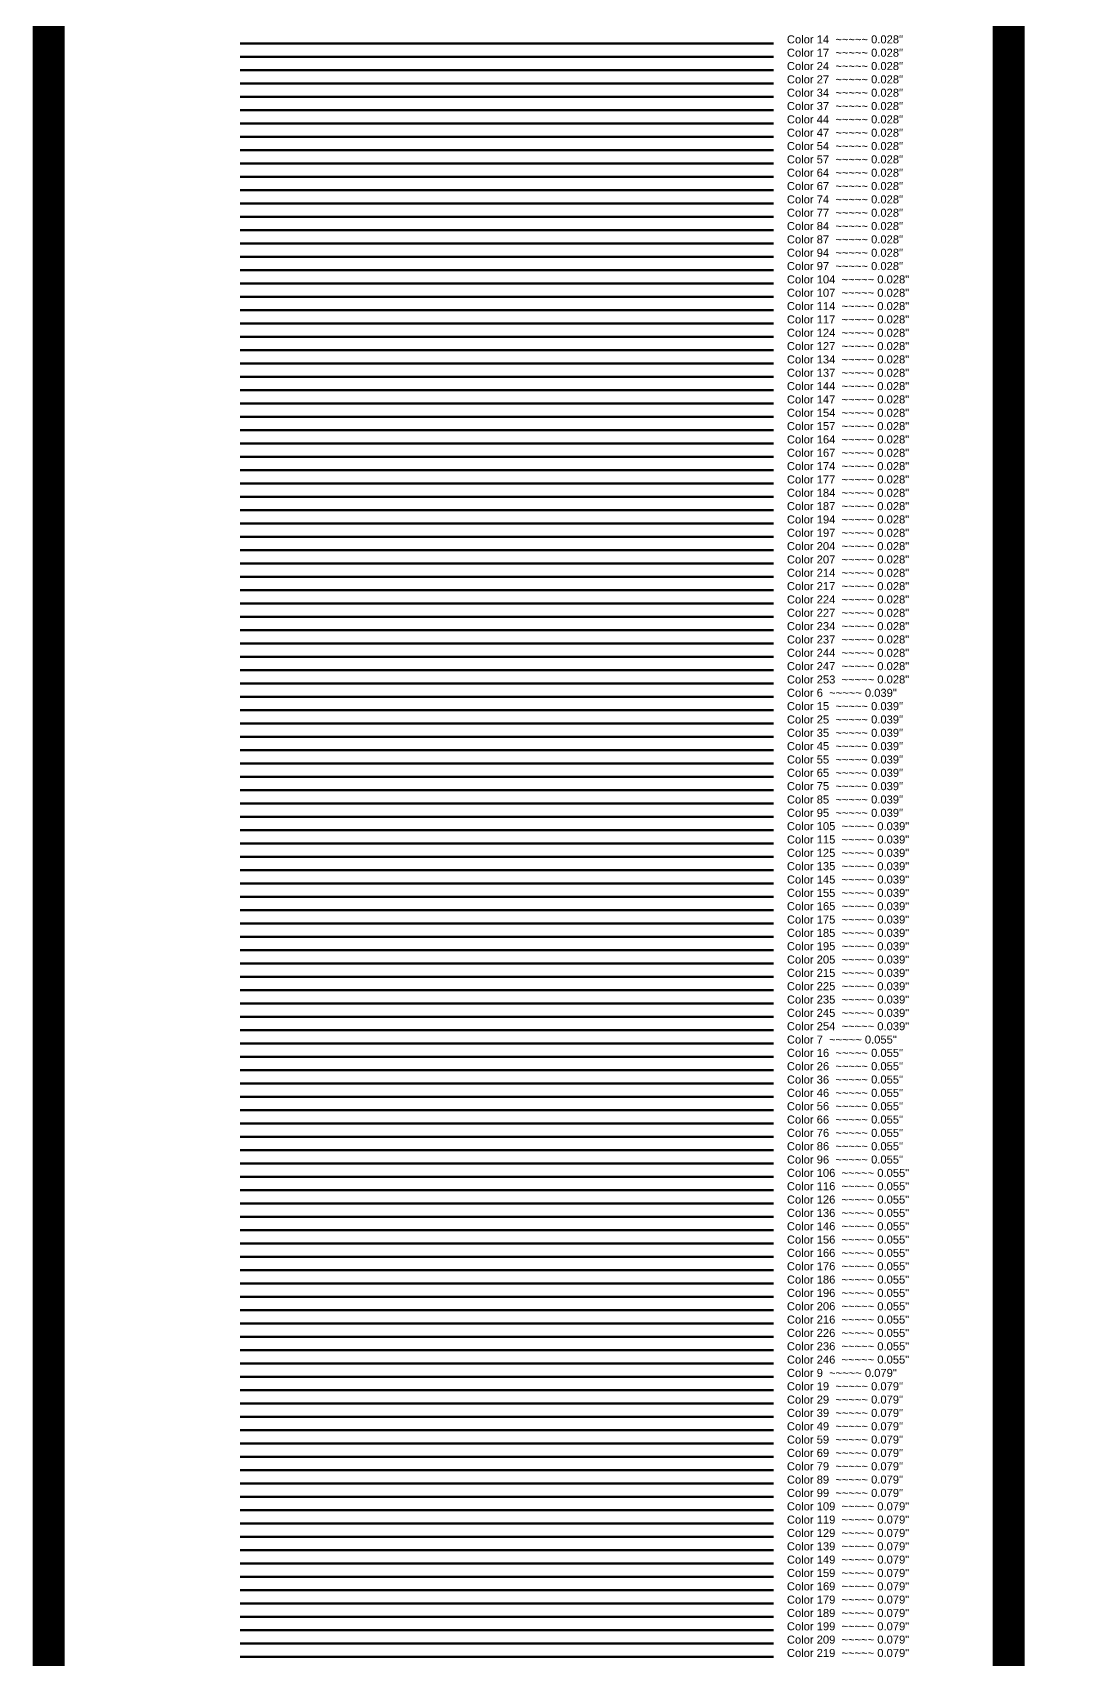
# Model space of a CAD drawing. Header units: inches. Extents: x -2048 to 3912, y -2355 to 2890.
# Drawn here: x -2046 to -1652, y -1746 to -1136 of the extents above; entities that cross this region are included whole.
import ezdxf

# ---------------------------------------------------------------- set-up
doc = ezdxf.new("R2010")
doc.units = ezdxf.units.IN
doc.header["$MEASUREMENT"] = 0
doc.styles.get("Standard").update_dxf_attribs({"font": 'arial.ttf'})

msp = doc.modelspace()

# ---------------------------------------------------------------- linework, layer by layer
at = {"color": 14, "lineweight": 70}
msp.add_line((-1968.12514, -1139.58099), (-1768.12514, -1139.58099), dxfattribs=at)
at = {"color": 17, "lineweight": 70}
msp.add_line((-1968.12514, -1144.58099), (-1768.12514, -1144.58099), dxfattribs=at)
at = {"color": 24, "lineweight": 70}
msp.add_line((-1968.12514, -1149.58099), (-1768.12514, -1149.58099), dxfattribs=at)
at = {"color": 27, "lineweight": 70}
msp.add_line((-1968.12514, -1154.58099), (-1768.12514, -1154.58099), dxfattribs=at)
at = {"color": 34, "lineweight": 70}
msp.add_line((-1968.12514, -1159.58099), (-1768.12514, -1159.58099), dxfattribs=at)
at = {"color": 37, "lineweight": 70}
msp.add_line((-1968.12514, -1164.58099), (-1768.12514, -1164.58099), dxfattribs=at)
at = {"color": 44, "lineweight": 70}
msp.add_line((-1968.12514, -1169.58099), (-1768.12514, -1169.58099), dxfattribs=at)
at = {"color": 47, "lineweight": 70}
msp.add_line((-1968.12514, -1174.58099), (-1768.12514, -1174.58099), dxfattribs=at)
at = {"color": 54, "lineweight": 70}
msp.add_line((-1968.12514, -1179.58099), (-1768.12514, -1179.58099), dxfattribs=at)
at = {"color": 57, "lineweight": 70}
msp.add_line((-1968.12514, -1184.58099), (-1768.12514, -1184.58099), dxfattribs=at)
at = {"color": 64, "lineweight": 70}
msp.add_line((-1968.12514, -1189.58099), (-1768.12514, -1189.58099), dxfattribs=at)
at = {"color": 67, "lineweight": 70}
msp.add_line((-1968.12514, -1194.58099), (-1768.12514, -1194.58099), dxfattribs=at)
at = {"color": 74, "lineweight": 70}
msp.add_line((-1968.12514, -1199.58099), (-1768.12514, -1199.58099), dxfattribs=at)
at = {"color": 77, "lineweight": 70}
msp.add_line((-1968.12514, -1204.58099), (-1768.12514, -1204.58099), dxfattribs=at)
at = {"color": 84, "lineweight": 70}
msp.add_line((-1968.12514, -1209.58099), (-1768.12514, -1209.58099), dxfattribs=at)
at = {"color": 87, "lineweight": 70}
msp.add_line((-1968.12514, -1214.58099), (-1768.12514, -1214.58099), dxfattribs=at)
at = {"color": 94, "lineweight": 70}
msp.add_line((-1968.12514, -1219.58099), (-1768.12514, -1219.58099), dxfattribs=at)
at = {"color": 97, "lineweight": 70}
msp.add_line((-1968.12514, -1224.58099), (-1768.12514, -1224.58099), dxfattribs=at)
at = {"color": 104, "lineweight": 70}
msp.add_line((-1968.12514, -1229.58099), (-1768.12514, -1229.58099), dxfattribs=at)
at = {"color": 107, "lineweight": 70}
msp.add_line((-1968.12514, -1234.58099), (-1768.12514, -1234.58099), dxfattribs=at)
at = {"color": 114, "lineweight": 70}
msp.add_line((-1968.12514, -1239.58099), (-1768.12514, -1239.58099), dxfattribs=at)
at = {"color": 117, "lineweight": 70}
msp.add_line((-1968.12514, -1244.58099), (-1768.12514, -1244.58099), dxfattribs=at)
at = {"color": 124, "lineweight": 70}
msp.add_line((-1968.12514, -1249.58099), (-1768.12514, -1249.58099), dxfattribs=at)
at = {"color": 127, "lineweight": 70}
msp.add_line((-1968.12514, -1254.58099), (-1768.12514, -1254.58099), dxfattribs=at)
at = {"color": 134, "lineweight": 70}
msp.add_line((-1968.12514, -1259.58099), (-1768.12514, -1259.58099), dxfattribs=at)
at = {"color": 137, "lineweight": 70}
msp.add_line((-1968.12514, -1264.58099), (-1768.12514, -1264.58099), dxfattribs=at)
at = {"color": 144, "lineweight": 70}
msp.add_line((-1968.12514, -1269.58099), (-1768.12514, -1269.58099), dxfattribs=at)
at = {"color": 147, "lineweight": 70}
msp.add_line((-1968.12514, -1274.58099), (-1768.12514, -1274.58099), dxfattribs=at)
at = {"color": 154, "lineweight": 70}
msp.add_line((-1968.12514, -1279.58099), (-1768.12514, -1279.58099), dxfattribs=at)
at = {"color": 157, "lineweight": 70}
msp.add_line((-1968.12514, -1284.58099), (-1768.12514, -1284.58099), dxfattribs=at)
at = {"color": 164, "lineweight": 70}
msp.add_line((-1968.12514, -1289.58099), (-1768.12514, -1289.58099), dxfattribs=at)
at = {"color": 167, "lineweight": 70}
msp.add_line((-1968.12514, -1294.58099), (-1768.12514, -1294.58099), dxfattribs=at)
at = {"color": 174, "lineweight": 70}
msp.add_line((-1968.12514, -1299.58099), (-1768.12514, -1299.58099), dxfattribs=at)
at = {"color": 177, "lineweight": 70}
msp.add_line((-1968.12514, -1304.58099), (-1768.12514, -1304.58099), dxfattribs=at)
at = {"color": 184, "lineweight": 70}
msp.add_line((-1968.12514, -1309.58099), (-1768.12514, -1309.58099), dxfattribs=at)
at = {"color": 187, "lineweight": 70}
msp.add_line((-1968.12514, -1314.58099), (-1768.12514, -1314.58099), dxfattribs=at)
at = {"color": 194, "lineweight": 70}
msp.add_line((-1968.12514, -1319.58099), (-1768.12514, -1319.58099), dxfattribs=at)
at = {"color": 197, "lineweight": 70}
msp.add_line((-1968.12514, -1324.58099), (-1768.12514, -1324.58099), dxfattribs=at)
at = {"color": 204, "lineweight": 70}
msp.add_line((-1968.12514, -1329.58099), (-1768.12514, -1329.58099), dxfattribs=at)
at = {"color": 207, "lineweight": 70}
msp.add_line((-1968.12514, -1334.58099), (-1768.12514, -1334.58099), dxfattribs=at)
at = {"color": 214, "lineweight": 70}
msp.add_line((-1968.12514, -1339.58099), (-1768.12514, -1339.58099), dxfattribs=at)
at = {"color": 217, "lineweight": 70}
msp.add_line((-1968.12514, -1344.58099), (-1768.12514, -1344.58099), dxfattribs=at)
at = {"color": 224, "lineweight": 70}
msp.add_line((-1968.12514, -1349.58099), (-1768.12514, -1349.58099), dxfattribs=at)
at = {"color": 227, "lineweight": 70}
msp.add_line((-1968.12514, -1354.58099), (-1768.12514, -1354.58099), dxfattribs=at)
at = {"color": 234, "lineweight": 70}
msp.add_line((-1968.12514, -1359.58099), (-1768.12514, -1359.58099), dxfattribs=at)
at = {"color": 237, "lineweight": 70}
msp.add_line((-1968.12514, -1364.58099), (-1768.12514, -1364.58099), dxfattribs=at)
at = {"color": 244, "lineweight": 70}
msp.add_line((-1968.12514, -1369.58099), (-1768.12514, -1369.58099), dxfattribs=at)
at = {"color": 247, "lineweight": 70}
msp.add_line((-1968.12514, -1374.58099), (-1768.12514, -1374.58099), dxfattribs=at)
at = {"color": 253, "lineweight": 70}
msp.add_line((-1968.12514, -1379.58099), (-1768.12514, -1379.58099), dxfattribs=at)
at = {"color": 6, "lineweight": 100}
msp.add_line((-1968.12514, -1384.58099), (-1768.12514, -1384.58099), dxfattribs=at)
at = {"color": 15, "lineweight": 100}
msp.add_line((-1968.12514, -1389.58099), (-1768.12514, -1389.58099), dxfattribs=at)
at = {"color": 25, "lineweight": 100}
msp.add_line((-1968.12514, -1394.58099), (-1768.12514, -1394.58099), dxfattribs=at)
at = {"color": 35, "lineweight": 100}
msp.add_line((-1968.12514, -1399.58099), (-1768.12514, -1399.58099), dxfattribs=at)
at = {"color": 45, "lineweight": 100}
msp.add_line((-1968.12514, -1404.58099), (-1768.12514, -1404.58099), dxfattribs=at)
at = {"color": 55, "lineweight": 100}
msp.add_line((-1968.12514, -1409.58099), (-1768.12514, -1409.58099), dxfattribs=at)
at = {"color": 65, "lineweight": 100}
msp.add_line((-1968.12514, -1414.58099), (-1768.12514, -1414.58099), dxfattribs=at)
at = {"color": 75, "lineweight": 100}
msp.add_line((-1968.12514, -1419.58099), (-1768.12514, -1419.58099), dxfattribs=at)
at = {"color": 85, "lineweight": 100}
msp.add_line((-1968.12514, -1424.58099), (-1768.12514, -1424.58099), dxfattribs=at)
at = {"color": 95, "lineweight": 100}
msp.add_line((-1968.12514, -1429.58099), (-1768.12514, -1429.58099), dxfattribs=at)
at = {"color": 105, "lineweight": 100}
msp.add_line((-1968.12514, -1434.58099), (-1768.12514, -1434.58099), dxfattribs=at)
at = {"color": 115, "lineweight": 100}
msp.add_line((-1968.12514, -1439.58099), (-1768.12514, -1439.58099), dxfattribs=at)
at = {"color": 125, "lineweight": 100}
msp.add_line((-1968.12514, -1444.58099), (-1768.12514, -1444.58099), dxfattribs=at)
at = {"color": 135, "lineweight": 100}
msp.add_line((-1968.12514, -1449.58099), (-1768.12514, -1449.58099), dxfattribs=at)
at = {"color": 145, "lineweight": 100}
msp.add_line((-1968.12514, -1454.58099), (-1768.12514, -1454.58099), dxfattribs=at)
at = {"color": 155, "lineweight": 100}
msp.add_line((-1968.12514, -1459.58099), (-1768.12514, -1459.58099), dxfattribs=at)
at = {"color": 165, "lineweight": 100}
msp.add_line((-1968.12514, -1464.58099), (-1768.12514, -1464.58099), dxfattribs=at)
at = {"color": 175, "lineweight": 100}
msp.add_line((-1968.12514, -1469.58099), (-1768.12514, -1469.58099), dxfattribs=at)
at = {"color": 185, "lineweight": 100}
msp.add_line((-1968.12514, -1474.58099), (-1768.12514, -1474.58099), dxfattribs=at)
at = {"color": 195, "lineweight": 100}
msp.add_line((-1968.12514, -1479.58099), (-1768.12514, -1479.58099), dxfattribs=at)
at = {"color": 205, "lineweight": 100}
msp.add_line((-1968.12514, -1484.58099), (-1768.12514, -1484.58099), dxfattribs=at)
at = {"color": 215, "lineweight": 100}
msp.add_line((-1968.12514, -1489.58099), (-1768.12514, -1489.58099), dxfattribs=at)
at = {"color": 225, "lineweight": 100}
msp.add_line((-1968.12514, -1494.58099), (-1768.12514, -1494.58099), dxfattribs=at)
at = {"color": 235, "lineweight": 100}
msp.add_line((-1968.12514, -1499.58099), (-1768.12514, -1499.58099), dxfattribs=at)
at = {"color": 245, "lineweight": 100}
msp.add_line((-1968.12514, -1504.58099), (-1768.12514, -1504.58099), dxfattribs=at)
at = {"color": 254, "lineweight": 100}
msp.add_line((-1968.12514, -1509.58099), (-1768.12514, -1509.58099), dxfattribs=at)
at = {"color": 7, "lineweight": 140}
msp.add_line((-1968.12514, -1514.58099), (-1768.12514, -1514.58099), dxfattribs=at)
at = {"color": 16, "lineweight": 140}
msp.add_line((-1968.12514, -1519.58099), (-1768.12514, -1519.58099), dxfattribs=at)
at = {"color": 26, "lineweight": 140}
msp.add_line((-1968.12514, -1524.58099), (-1768.12514, -1524.58099), dxfattribs=at)
at = {"color": 36, "lineweight": 140}
msp.add_line((-1968.12514, -1529.58099), (-1768.12514, -1529.58099), dxfattribs=at)
at = {"color": 46, "lineweight": 140}
msp.add_line((-1968.12514, -1534.58099), (-1768.12514, -1534.58099), dxfattribs=at)
at = {"color": 56, "lineweight": 140}
msp.add_line((-1968.12514, -1539.58099), (-1768.12514, -1539.58099), dxfattribs=at)
at = {"color": 66, "lineweight": 140}
msp.add_line((-1968.12514, -1544.58099), (-1768.12514, -1544.58099), dxfattribs=at)
at = {"color": 76, "lineweight": 140}
msp.add_line((-1968.12514, -1549.58099), (-1768.12514, -1549.58099), dxfattribs=at)
at = {"color": 86, "lineweight": 140}
msp.add_line((-1968.12514, -1554.58099), (-1768.12514, -1554.58099), dxfattribs=at)
at = {"color": 96, "lineweight": 140}
msp.add_line((-1968.12514, -1559.58099), (-1768.12514, -1559.58099), dxfattribs=at)
at = {"color": 106, "lineweight": 140}
msp.add_line((-1968.12514, -1564.58099), (-1768.12514, -1564.58099), dxfattribs=at)
at = {"color": 116, "lineweight": 140}
msp.add_line((-1968.12514, -1569.58099), (-1768.12514, -1569.58099), dxfattribs=at)
at = {"color": 126, "lineweight": 140}
msp.add_line((-1968.12514, -1574.58099), (-1768.12514, -1574.58099), dxfattribs=at)
at = {"color": 136, "lineweight": 140}
msp.add_line((-1968.12514, -1579.58099), (-1768.12514, -1579.58099), dxfattribs=at)
at = {"color": 146, "lineweight": 140}
msp.add_line((-1968.12514, -1584.58099), (-1768.12514, -1584.58099), dxfattribs=at)
at = {"color": 156, "lineweight": 140}
msp.add_line((-1968.12514, -1589.58099), (-1768.12514, -1589.58099), dxfattribs=at)
at = {"color": 166, "lineweight": 140}
msp.add_line((-1968.12514, -1594.58099), (-1768.12514, -1594.58099), dxfattribs=at)
at = {"color": 176, "lineweight": 140}
msp.add_line((-1968.12514, -1599.58099), (-1768.12514, -1599.58099), dxfattribs=at)
at = {"color": 186, "lineweight": 140}
msp.add_line((-1968.12514, -1604.58099), (-1768.12514, -1604.58099), dxfattribs=at)
at = {"color": 196, "lineweight": 140}
msp.add_line((-1968.12514, -1609.58099), (-1768.12514, -1609.58099), dxfattribs=at)
at = {"color": 206, "lineweight": 140}
msp.add_line((-1968.12514, -1614.58099), (-1768.12514, -1614.58099), dxfattribs=at)
at = {"color": 216, "lineweight": 140}
msp.add_line((-1968.12514, -1619.58099), (-1768.12514, -1619.58099), dxfattribs=at)
at = {"color": 226, "lineweight": 140}
msp.add_line((-1968.12514, -1624.58099), (-1768.12514, -1624.58099), dxfattribs=at)
at = {"color": 236, "lineweight": 140}
msp.add_line((-1968.12514, -1629.58099), (-1768.12514, -1629.58099), dxfattribs=at)
at = {"color": 246, "lineweight": 140}
msp.add_line((-1968.12514, -1634.58099), (-1768.12514, -1634.58099), dxfattribs=at)
at = {"color": 9, "lineweight": 200}
msp.add_line((-1968.12514, -1639.58099), (-1768.12514, -1639.58099), dxfattribs=at)
at = {"color": 19, "lineweight": 200}
msp.add_line((-1968.12514, -1644.58099), (-1768.12514, -1644.58099), dxfattribs=at)
at = {"color": 29, "lineweight": 200}
msp.add_line((-1968.12514, -1649.58099), (-1768.12514, -1649.58099), dxfattribs=at)
at = {"color": 39, "lineweight": 200}
msp.add_line((-1968.12514, -1654.58099), (-1768.12514, -1654.58099), dxfattribs=at)
at = {"color": 49, "lineweight": 200}
msp.add_line((-1968.12514, -1659.58099), (-1768.12514, -1659.58099), dxfattribs=at)
at = {"color": 59, "lineweight": 200}
msp.add_line((-1968.12514, -1664.58099), (-1768.12514, -1664.58099), dxfattribs=at)
at = {"color": 69, "lineweight": 200}
msp.add_line((-1968.12514, -1669.58099), (-1768.12514, -1669.58099), dxfattribs=at)
at = {"color": 79, "lineweight": 200}
msp.add_line((-1968.12514, -1674.58099), (-1768.12514, -1674.58099), dxfattribs=at)
at = {"color": 89, "lineweight": 200}
msp.add_line((-1968.12514, -1679.58099), (-1768.12514, -1679.58099), dxfattribs=at)
at = {"color": 99, "lineweight": 200}
msp.add_line((-1968.12514, -1684.58099), (-1768.12514, -1684.58099), dxfattribs=at)
at = {"color": 109, "lineweight": 200}
msp.add_line((-1968.12514, -1689.58099), (-1768.12514, -1689.58099), dxfattribs=at)
at = {"color": 119, "lineweight": 200}
msp.add_line((-1968.12514, -1694.58099), (-1768.12514, -1694.58099), dxfattribs=at)
at = {"color": 129, "lineweight": 200}
msp.add_line((-1968.12514, -1699.58099), (-1768.12514, -1699.58099), dxfattribs=at)
at = {"color": 139, "lineweight": 200}
msp.add_line((-1968.12514, -1704.58099), (-1768.12514, -1704.58099), dxfattribs=at)
at = {"color": 149, "lineweight": 200}
msp.add_line((-1968.12514, -1709.58099), (-1768.12514, -1709.58099), dxfattribs=at)
at = {"color": 159, "lineweight": 200}
msp.add_line((-1968.12514, -1714.58099), (-1768.12514, -1714.58099), dxfattribs=at)
at = {"color": 169, "lineweight": 200}
msp.add_line((-1968.12514, -1719.58099), (-1768.12514, -1719.58099), dxfattribs=at)
at = {"color": 179, "lineweight": 200}
msp.add_line((-1968.12514, -1724.58099), (-1768.12514, -1724.58099), dxfattribs=at)
at = {"color": 189, "lineweight": 200}
msp.add_line((-1968.12514, -1729.58099), (-1768.12514, -1729.58099), dxfattribs=at)
at = {"color": 199, "lineweight": 200}
msp.add_line((-1968.12514, -1734.58099), (-1768.12514, -1734.58099), dxfattribs=at)
at = {"color": 209, "lineweight": 200}
msp.add_line((-1968.12514, -1739.58099), (-1768.12514, -1739.58099), dxfattribs=at)
at = {"color": 219, "lineweight": 200}
msp.add_line((-1968.12514, -1744.58099), (-1768.12514, -1744.58099), dxfattribs=at)
msp.add_lwpolyline([(-300, -2108.34642, 12, 12, 0), (-1680, -2108.34642, 12, 12, 0), (-1680, -1860, 12, 12, 0), (-2040, -1860, 12, 12, 0), (-2040, -300, 12, 12, 0), (-300, -300, 12, 12, 0)], format="xyseb", close=True)
at = {"const_width": 12}
msp.add_lwpolyline([(-1680, -300), (-1680, -2108.34642)], dxfattribs=at)

# ---------------------------------------------------------------- texts
at = {"color": 14}
msp.add_text('Color 14  ~~~~~ 0.028"', height=3, dxfattribs=at).set_placement((-1763.12514, -1139.58099))
at = {"color": 17}
msp.add_text('Color 17  ~~~~~ 0.028"', height=3, dxfattribs=at).set_placement((-1763.12514, -1144.58099))
at = {"color": 24}
msp.add_text('Color 24  ~~~~~ 0.028"', height=3, dxfattribs=at).set_placement((-1763.12514, -1149.58099))
at = {"color": 27}
msp.add_text('Color 27  ~~~~~ 0.028"', height=3, dxfattribs=at).set_placement((-1763.12514, -1154.58099))
at = {"color": 34}
msp.add_text('Color 34  ~~~~~ 0.028"', height=3, dxfattribs=at).set_placement((-1763.12514, -1159.58099))
at = {"color": 37}
msp.add_text('Color 37  ~~~~~ 0.028"', height=3, dxfattribs=at).set_placement((-1763.12514, -1164.58099))
at = {"color": 44}
msp.add_text('Color 44  ~~~~~ 0.028"', height=3, dxfattribs=at).set_placement((-1763.12514, -1169.58099))
at = {"color": 47}
msp.add_text('Color 47  ~~~~~ 0.028"', height=3, dxfattribs=at).set_placement((-1763.12514, -1174.58099))
at = {"color": 54}
msp.add_text('Color 54  ~~~~~ 0.028"', height=3, dxfattribs=at).set_placement((-1763.12514, -1179.58099))
at = {"color": 57}
msp.add_text('Color 57  ~~~~~ 0.028"', height=3, dxfattribs=at).set_placement((-1763.12514, -1184.58099))
at = {"color": 64}
msp.add_text('Color 64  ~~~~~ 0.028"', height=3, dxfattribs=at).set_placement((-1763.12514, -1189.58099))
at = {"color": 67}
msp.add_text('Color 67  ~~~~~ 0.028"', height=3, dxfattribs=at).set_placement((-1763.12514, -1194.58099))
at = {"color": 74}
msp.add_text('Color 74  ~~~~~ 0.028"', height=3, dxfattribs=at).set_placement((-1763.12514, -1199.58099))
at = {"color": 77}
msp.add_text('Color 77  ~~~~~ 0.028"', height=3, dxfattribs=at).set_placement((-1763.12514, -1204.58099))
at = {"color": 84}
msp.add_text('Color 84  ~~~~~ 0.028"', height=3, dxfattribs=at).set_placement((-1763.12514, -1209.58099))
at = {"color": 87}
msp.add_text('Color 87  ~~~~~ 0.028"', height=3, dxfattribs=at).set_placement((-1763.12514, -1214.58099))
at = {"color": 94}
msp.add_text('Color 94  ~~~~~ 0.028"', height=3, dxfattribs=at).set_placement((-1763.12514, -1219.58099))
at = {"color": 97}
msp.add_text('Color 97  ~~~~~ 0.028"', height=3, dxfattribs=at).set_placement((-1763.12514, -1224.58099))
at = {"color": 104}
msp.add_text('Color 104  ~~~~~ 0.028"', height=3, dxfattribs=at).set_placement((-1763.12514, -1229.58099))
at = {"color": 107}
msp.add_text('Color 107  ~~~~~ 0.028"', height=3, dxfattribs=at).set_placement((-1763.12514, -1234.58099))
at = {"color": 114}
msp.add_text('Color 114  ~~~~~ 0.028"', height=3, dxfattribs=at).set_placement((-1763.12514, -1239.58099))
at = {"color": 117}
msp.add_text('Color 117  ~~~~~ 0.028"', height=3, dxfattribs=at).set_placement((-1763.12514, -1244.58099))
at = {"color": 124}
msp.add_text('Color 124  ~~~~~ 0.028"', height=3, dxfattribs=at).set_placement((-1763.12514, -1249.58099))
at = {"color": 127}
msp.add_text('Color 127  ~~~~~ 0.028"', height=3, dxfattribs=at).set_placement((-1763.12514, -1254.58099))
at = {"color": 134}
msp.add_text('Color 134  ~~~~~ 0.028"', height=3, dxfattribs=at).set_placement((-1763.12514, -1259.58099))
at = {"color": 137}
msp.add_text('Color 137  ~~~~~ 0.028"', height=3, dxfattribs=at).set_placement((-1763.12514, -1264.58099))
at = {"color": 144}
msp.add_text('Color 144  ~~~~~ 0.028"', height=3, dxfattribs=at).set_placement((-1763.12514, -1269.58099))
at = {"color": 147}
msp.add_text('Color 147  ~~~~~ 0.028"', height=3, dxfattribs=at).set_placement((-1763.12514, -1274.58099))
at = {"color": 154}
msp.add_text('Color 154  ~~~~~ 0.028"', height=3, dxfattribs=at).set_placement((-1763.12514, -1279.58099))
at = {"color": 157}
msp.add_text('Color 157  ~~~~~ 0.028"', height=3, dxfattribs=at).set_placement((-1763.12514, -1284.58099))
at = {"color": 164}
msp.add_text('Color 164  ~~~~~ 0.028"', height=3, dxfattribs=at).set_placement((-1763.12514, -1289.58099))
at = {"color": 167}
msp.add_text('Color 167  ~~~~~ 0.028"', height=3, dxfattribs=at).set_placement((-1763.12514, -1294.58099))
at = {"color": 174}
msp.add_text('Color 174  ~~~~~ 0.028"', height=3, dxfattribs=at).set_placement((-1763.12514, -1299.58099))
at = {"color": 177}
msp.add_text('Color 177  ~~~~~ 0.028"', height=3, dxfattribs=at).set_placement((-1763.12514, -1304.58099))
at = {"color": 184}
msp.add_text('Color 184  ~~~~~ 0.028"', height=3, dxfattribs=at).set_placement((-1763.12514, -1309.58099))
at = {"color": 187}
msp.add_text('Color 187  ~~~~~ 0.028"', height=3, dxfattribs=at).set_placement((-1763.12514, -1314.58099))
at = {"color": 194}
msp.add_text('Color 194  ~~~~~ 0.028"', height=3, dxfattribs=at).set_placement((-1763.12514, -1319.58099))
at = {"color": 197}
msp.add_text('Color 197  ~~~~~ 0.028"', height=3, dxfattribs=at).set_placement((-1763.12514, -1324.58099))
at = {"color": 204}
msp.add_text('Color 204  ~~~~~ 0.028"', height=3, dxfattribs=at).set_placement((-1763.12514, -1329.58099))
at = {"color": 207}
msp.add_text('Color 207  ~~~~~ 0.028"', height=3, dxfattribs=at).set_placement((-1763.12514, -1334.58099))
at = {"color": 214}
msp.add_text('Color 214  ~~~~~ 0.028"', height=3, dxfattribs=at).set_placement((-1763.12514, -1339.58099))
at = {"color": 217}
msp.add_text('Color 217  ~~~~~ 0.028"', height=3, dxfattribs=at).set_placement((-1763.12514, -1344.58099))
at = {"color": 224}
msp.add_text('Color 224  ~~~~~ 0.028"', height=3, dxfattribs=at).set_placement((-1763.12514, -1349.58099))
at = {"color": 227}
msp.add_text('Color 227  ~~~~~ 0.028"', height=3, dxfattribs=at).set_placement((-1763.12514, -1354.58099))
at = {"color": 234}
msp.add_text('Color 234  ~~~~~ 0.028"', height=3, dxfattribs=at).set_placement((-1763.12514, -1359.58099))
at = {"color": 237}
msp.add_text('Color 237  ~~~~~ 0.028"', height=3, dxfattribs=at).set_placement((-1763.12514, -1364.58099))
at = {"color": 244}
msp.add_text('Color 244  ~~~~~ 0.028"', height=3, dxfattribs=at).set_placement((-1763.12514, -1369.58099))
at = {"color": 247}
msp.add_text('Color 247  ~~~~~ 0.028"', height=3, dxfattribs=at).set_placement((-1763.12514, -1374.58099))
at = {"color": 253}
msp.add_text('Color 253  ~~~~~ 0.028"', height=3, dxfattribs=at).set_placement((-1763.12514, -1379.58099))
at = {"color": 6}
msp.add_text('Color 6  ~~~~~ 0.039"', height=3, dxfattribs=at).set_placement((-1763.12514, -1384.58099))
at = {"color": 15}
msp.add_text('Color 15  ~~~~~ 0.039"', height=3, dxfattribs=at).set_placement((-1763.12514, -1389.58099))
at = {"color": 25}
msp.add_text('Color 25  ~~~~~ 0.039"', height=3, dxfattribs=at).set_placement((-1763.12514, -1394.58099))
at = {"color": 35}
msp.add_text('Color 35  ~~~~~ 0.039"', height=3, dxfattribs=at).set_placement((-1763.12514, -1399.58099))
at = {"color": 45}
msp.add_text('Color 45  ~~~~~ 0.039"', height=3, dxfattribs=at).set_placement((-1763.12514, -1404.58099))
at = {"color": 55}
msp.add_text('Color 55  ~~~~~ 0.039"', height=3, dxfattribs=at).set_placement((-1763.12514, -1409.58099))
at = {"color": 65}
msp.add_text('Color 65  ~~~~~ 0.039"', height=3, dxfattribs=at).set_placement((-1763.12514, -1414.58099))
at = {"color": 75}
msp.add_text('Color 75  ~~~~~ 0.039"', height=3, dxfattribs=at).set_placement((-1763.12514, -1419.58099))
at = {"color": 85}
msp.add_text('Color 85  ~~~~~ 0.039"', height=3, dxfattribs=at).set_placement((-1763.12514, -1424.58099))
at = {"color": 95}
msp.add_text('Color 95  ~~~~~ 0.039"', height=3, dxfattribs=at).set_placement((-1763.12514, -1429.58099))
at = {"color": 105}
msp.add_text('Color 105  ~~~~~ 0.039"', height=3, dxfattribs=at).set_placement((-1763.12514, -1434.58099))
at = {"color": 115}
msp.add_text('Color 115  ~~~~~ 0.039"', height=3, dxfattribs=at).set_placement((-1763.12514, -1439.58099))
at = {"color": 125}
msp.add_text('Color 125  ~~~~~ 0.039"', height=3, dxfattribs=at).set_placement((-1763.12514, -1444.58099))
at = {"color": 135}
msp.add_text('Color 135  ~~~~~ 0.039"', height=3, dxfattribs=at).set_placement((-1763.12514, -1449.58099))
at = {"color": 145}
msp.add_text('Color 145  ~~~~~ 0.039"', height=3, dxfattribs=at).set_placement((-1763.12514, -1454.58099))
at = {"color": 155}
msp.add_text('Color 155  ~~~~~ 0.039"', height=3, dxfattribs=at).set_placement((-1763.12514, -1459.58099))
at = {"color": 165}
msp.add_text('Color 165  ~~~~~ 0.039"', height=3, dxfattribs=at).set_placement((-1763.12514, -1464.58099))
at = {"color": 175}
msp.add_text('Color 175  ~~~~~ 0.039"', height=3, dxfattribs=at).set_placement((-1763.12514, -1469.58099))
at = {"color": 185}
msp.add_text('Color 185  ~~~~~ 0.039"', height=3, dxfattribs=at).set_placement((-1763.12514, -1474.58099))
at = {"color": 195}
msp.add_text('Color 195  ~~~~~ 0.039"', height=3, dxfattribs=at).set_placement((-1763.12514, -1479.58099))
at = {"color": 205}
msp.add_text('Color 205  ~~~~~ 0.039"', height=3, dxfattribs=at).set_placement((-1763.12514, -1484.58099))
at = {"color": 215}
msp.add_text('Color 215  ~~~~~ 0.039"', height=3, dxfattribs=at).set_placement((-1763.12514, -1489.58099))
at = {"color": 225}
msp.add_text('Color 225  ~~~~~ 0.039"', height=3, dxfattribs=at).set_placement((-1763.12514, -1494.58099))
at = {"color": 235}
msp.add_text('Color 235  ~~~~~ 0.039"', height=3, dxfattribs=at).set_placement((-1763.12514, -1499.58099))
at = {"color": 245}
msp.add_text('Color 245  ~~~~~ 0.039"', height=3, dxfattribs=at).set_placement((-1763.12514, -1504.58099))
at = {"color": 254}
msp.add_text('Color 254  ~~~~~ 0.039"', height=3, dxfattribs=at).set_placement((-1763.12514, -1509.58099))
at = {"color": 7}
msp.add_text('Color 7  ~~~~~ 0.055"', height=3, dxfattribs=at).set_placement((-1763.12514, -1514.58099))
at = {"color": 16}
msp.add_text('Color 16  ~~~~~ 0.055"', height=3, dxfattribs=at).set_placement((-1763.12514, -1519.58099))
at = {"color": 26}
msp.add_text('Color 26  ~~~~~ 0.055"', height=3, dxfattribs=at).set_placement((-1763.12514, -1524.58099))
at = {"color": 36}
msp.add_text('Color 36  ~~~~~ 0.055"', height=3, dxfattribs=at).set_placement((-1763.12514, -1529.58099))
at = {"color": 46}
msp.add_text('Color 46  ~~~~~ 0.055"', height=3, dxfattribs=at).set_placement((-1763.12514, -1534.58099))
at = {"color": 56}
msp.add_text('Color 56  ~~~~~ 0.055"', height=3, dxfattribs=at).set_placement((-1763.12514, -1539.58099))
at = {"color": 66}
msp.add_text('Color 66  ~~~~~ 0.055"', height=3, dxfattribs=at).set_placement((-1763.12514, -1544.58099))
at = {"color": 76}
msp.add_text('Color 76  ~~~~~ 0.055"', height=3, dxfattribs=at).set_placement((-1763.12514, -1549.58099))
at = {"color": 86}
msp.add_text('Color 86  ~~~~~ 0.055"', height=3, dxfattribs=at).set_placement((-1763.12514, -1554.58099))
at = {"color": 96}
msp.add_text('Color 96  ~~~~~ 0.055"', height=3, dxfattribs=at).set_placement((-1763.12514, -1559.58099))
at = {"color": 106}
msp.add_text('Color 106  ~~~~~ 0.055"', height=3, dxfattribs=at).set_placement((-1763.12514, -1564.58099))
at = {"color": 116}
msp.add_text('Color 116  ~~~~~ 0.055"', height=3, dxfattribs=at).set_placement((-1763.12514, -1569.58099))
at = {"color": 126}
msp.add_text('Color 126  ~~~~~ 0.055"', height=3, dxfattribs=at).set_placement((-1763.12514, -1574.58099))
at = {"color": 136}
msp.add_text('Color 136  ~~~~~ 0.055"', height=3, dxfattribs=at).set_placement((-1763.12514, -1579.58099))
at = {"color": 146}
msp.add_text('Color 146  ~~~~~ 0.055"', height=3, dxfattribs=at).set_placement((-1763.12514, -1584.58099))
at = {"color": 156}
msp.add_text('Color 156  ~~~~~ 0.055"', height=3, dxfattribs=at).set_placement((-1763.12514, -1589.58099))
at = {"color": 166}
msp.add_text('Color 166  ~~~~~ 0.055"', height=3, dxfattribs=at).set_placement((-1763.12514, -1594.58099))
at = {"color": 176}
msp.add_text('Color 176  ~~~~~ 0.055"', height=3, dxfattribs=at).set_placement((-1763.12514, -1599.58099))
at = {"color": 186}
msp.add_text('Color 186  ~~~~~ 0.055"', height=3, dxfattribs=at).set_placement((-1763.12514, -1604.58099))
at = {"color": 196}
msp.add_text('Color 196  ~~~~~ 0.055"', height=3, dxfattribs=at).set_placement((-1763.12514, -1609.58099))
at = {"color": 206}
msp.add_text('Color 206  ~~~~~ 0.055"', height=3, dxfattribs=at).set_placement((-1763.12514, -1614.58099))
at = {"color": 216}
msp.add_text('Color 216  ~~~~~ 0.055"', height=3, dxfattribs=at).set_placement((-1763.12514, -1619.58099))
at = {"color": 226}
msp.add_text('Color 226  ~~~~~ 0.055"', height=3, dxfattribs=at).set_placement((-1763.12514, -1624.58099))
at = {"color": 236}
msp.add_text('Color 236  ~~~~~ 0.055"', height=3, dxfattribs=at).set_placement((-1763.12514, -1629.58099))
at = {"color": 246}
msp.add_text('Color 246  ~~~~~ 0.055"', height=3, dxfattribs=at).set_placement((-1763.12514, -1634.58099))
at = {"color": 9}
msp.add_text('Color 9  ~~~~~ 0.079"', height=3, dxfattribs=at).set_placement((-1763.12514, -1639.58099))
at = {"color": 19}
msp.add_text('Color 19  ~~~~~ 0.079"', height=3, dxfattribs=at).set_placement((-1763.12514, -1644.58099))
at = {"color": 29}
msp.add_text('Color 29  ~~~~~ 0.079"', height=3, dxfattribs=at).set_placement((-1763.12514, -1649.58099))
at = {"color": 39}
msp.add_text('Color 39  ~~~~~ 0.079"', height=3, dxfattribs=at).set_placement((-1763.12514, -1654.58099))
at = {"color": 49}
msp.add_text('Color 49  ~~~~~ 0.079"', height=3, dxfattribs=at).set_placement((-1763.12514, -1659.58099))
at = {"color": 59}
msp.add_text('Color 59  ~~~~~ 0.079"', height=3, dxfattribs=at).set_placement((-1763.12514, -1664.58099))
at = {"color": 69}
msp.add_text('Color 69  ~~~~~ 0.079"', height=3, dxfattribs=at).set_placement((-1763.12514, -1669.58099))
at = {"color": 79}
msp.add_text('Color 79  ~~~~~ 0.079"', height=3, dxfattribs=at).set_placement((-1763.12514, -1674.58099))
at = {"color": 89}
msp.add_text('Color 89  ~~~~~ 0.079"', height=3, dxfattribs=at).set_placement((-1763.12514, -1679.58099))
at = {"color": 99}
msp.add_text('Color 99  ~~~~~ 0.079"', height=3, dxfattribs=at).set_placement((-1763.12514, -1684.58099))
at = {"color": 109}
msp.add_text('Color 109  ~~~~~ 0.079"', height=3, dxfattribs=at).set_placement((-1763.12514, -1689.58099))
at = {"color": 119}
msp.add_text('Color 119  ~~~~~ 0.079"', height=3, dxfattribs=at).set_placement((-1763.12514, -1694.58099))
at = {"color": 129}
msp.add_text('Color 129  ~~~~~ 0.079"', height=3, dxfattribs=at).set_placement((-1763.12514, -1699.58099))
at = {"color": 139}
msp.add_text('Color 139  ~~~~~ 0.079"', height=3, dxfattribs=at).set_placement((-1763.12514, -1704.58099))
at = {"color": 149}
msp.add_text('Color 149  ~~~~~ 0.079"', height=3, dxfattribs=at).set_placement((-1763.12514, -1709.58099))
at = {"color": 159}
msp.add_text('Color 159  ~~~~~ 0.079"', height=3, dxfattribs=at).set_placement((-1763.12514, -1714.58099))
at = {"color": 169}
msp.add_text('Color 169  ~~~~~ 0.079"', height=3, dxfattribs=at).set_placement((-1763.12514, -1719.58099))
at = {"color": 179}
msp.add_text('Color 179  ~~~~~ 0.079"', height=3, dxfattribs=at).set_placement((-1763.12514, -1724.58099))
at = {"color": 189}
msp.add_text('Color 189  ~~~~~ 0.079"', height=3, dxfattribs=at).set_placement((-1763.12514, -1729.58099))
at = {"color": 199}
msp.add_text('Color 199  ~~~~~ 0.079"', height=3, dxfattribs=at).set_placement((-1763.12514, -1734.58099))
at = {"color": 209}
msp.add_text('Color 209  ~~~~~ 0.079"', height=3, dxfattribs=at).set_placement((-1763.12514, -1739.58099))
at = {"color": 219}
msp.add_text('Color 219  ~~~~~ 0.079"', height=3, dxfattribs=at).set_placement((-1763.12514, -1744.58099))

doc.saveas('drawing.dxf')
